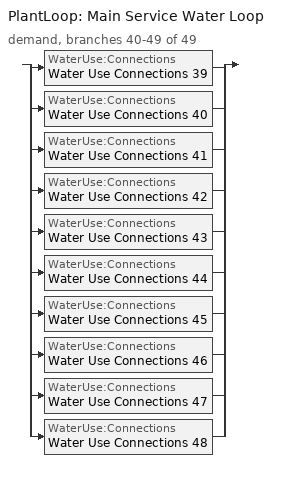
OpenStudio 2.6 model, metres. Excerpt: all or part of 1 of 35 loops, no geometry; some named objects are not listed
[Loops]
PlantLoop 'Main Service Water Loop'
 demand, branches 40-49 of 49: split
  | WaterUse:Connections 'Water Use Connections 39'
  | WaterUse:Connections 'Water Use Connections 40'
  | WaterUse:Connections 'Water Use Connections 41'
  | WaterUse:Connections 'Water Use Connections 42'
  | WaterUse:Connections 'Water Use Connections 43'
  | WaterUse:Connections 'Water Use Connections 44'
  | WaterUse:Connections 'Water Use Connections 45'
  | WaterUse:Connections 'Water Use Connections 46'
  | WaterUse:Connections 'Water Use Connections 47'
  | WaterUse:Connections 'Water Use Connections 48'
[WaterUse:Connections]
Name | Water Use Equipment Name 1
Water Use Connections 39 | Guestroom414 Service Water Use 0.07gal/min
Water Use Connections 40 | Guestroom415_418 Service Water Use 0.27gal/min
Water Use Connections 41 | Guestroom419 Service Water Use 0.07gal/min
Water Use Connections 42 | Guestroom420_423 Service Water Use 0.27gal/min
Water Use Connections 43 | Guestroom424 Service Water Use 0.07gal/min
Water Use Connections 44 | Laundryroomflr1 Service Water Use 0.03gal/min
Water Use Connections 45 | Rearstorageflr1 Service Water Use 0.01gal/min
Water Use Connections 46 | Rearstorageflr2 Service Water Use 0.01gal/min
Water Use Connections 47 | Rearstorageflr3 Service Water Use 0.01gal/min
Water Use Connections 48 | Rearstorageflr4 Service Water Use 0.01gal/min
[WaterUse:Equipment:Definition]
Name | Peak Flow Rate {m3/s} | Target Temperature Schedule | Sensible Fraction Schedule | Latent Fraction Schedule
Guestroom414 Service Water Use Def 0.07gal/min | 4.2106e-06 | Schedule Ruleset 119 | Schedule Ruleset 117 | Schedule Ruleset 118
Guestroom415_418 Service Water Use Def 0.27gal/min | 1.68424e-05 | Schedule Ruleset 122 | Schedule Ruleset 120 | Schedule Ruleset 121
Guestroom419 Service Water Use Def 0.07gal/min | 4.2106e-06 | Schedule Ruleset 125 | Schedule Ruleset 123 | Schedule Ruleset 124
Guestroom420_423 Service Water Use Def 0.27gal/min | 1.68424e-05 | Schedule Ruleset 128 | Schedule Ruleset 126 | Schedule Ruleset 127
Guestroom424 Service Water Use Def 0.07gal/min | 4.2106e-06 | Schedule Ruleset 131 | Schedule Ruleset 129 | Schedule Ruleset 130
Laundryroomflr1 Service Water Use Def 0.03gal/min | 1.57974e-06 | Schedule Ruleset 134 | Schedule Ruleset 132 | Schedule Ruleset 133
Rearstorageflr1 Service Water Use Def 0.01gal/min | 3.24151e-07 | Schedule Ruleset 137 | Schedule Ruleset 135 | Schedule Ruleset 136
Rearstorageflr2 Service Water Use Def 0.01gal/min | 3.24151e-07 | Schedule Ruleset 140 | Schedule Ruleset 138 | Schedule Ruleset 139
Rearstorageflr3 Service Water Use Def 0.01gal/min | 3.24151e-07 | Schedule Ruleset 143 | Schedule Ruleset 141 | Schedule Ruleset 142
Rearstorageflr4 Service Water Use Def 0.01gal/min | 3.24151e-07 | Schedule Ruleset 146 | Schedule Ruleset 144 | Schedule Ruleset 145
[WaterUse:Equipment]
Name | Water Use Equipment Definition | Space | Flow Rate Fraction Schedule
Guestroom414 Service Water Use 0.07gal/min | Guestroom414 Service Water Use Def 0.07gal/min | GuestRoom414 | NECB-F-Service Water Heating
Guestroom415_418 Service Water Use 0.27gal/min | Guestroom415_418 Service Water Use Def 0.27gal/min | GuestRoom415_418 | NECB-F-Service Water Heating
Guestroom419 Service Water Use 0.07gal/min | Guestroom419 Service Water Use Def 0.07gal/min | GuestRoom419 | NECB-F-Service Water Heating
Guestroom420_423 Service Water Use 0.27gal/min | Guestroom420_423 Service Water Use Def 0.27gal/min | GuestRoom420_423 | NECB-F-Service Water Heating
Guestroom424 Service Water Use 0.07gal/min | Guestroom424 Service Water Use Def 0.07gal/min | GuestRoom424 | NECB-F-Service Water Heating
Laundryroomflr1 Service Water Use 0.03gal/min | Laundryroomflr1 Service Water Use Def 0.03gal/min | LaundryRoomFlr1 | NECB-E-Service Water Heating
Rearstorageflr1 Service Water Use 0.01gal/min | Rearstorageflr1 Service Water Use Def 0.01gal/min | RearStorageFlr1 | NECB-E-Service Water Heating
Rearstorageflr2 Service Water Use 0.01gal/min | Rearstorageflr2 Service Water Use Def 0.01gal/min | RearStorageFlr2 | NECB-E-Service Water Heating
Rearstorageflr3 Service Water Use 0.01gal/min | Rearstorageflr3 Service Water Use Def 0.01gal/min | RearStorageFlr3 | NECB-E-Service Water Heating
Rearstorageflr4 Service Water Use 0.01gal/min | Rearstorageflr4 Service Water Use Def 0.01gal/min | RearStorageFlr4 | NECB-E-Service Water Heating
[Schedule:Ruleset]
Name | Default Day Schedule
NECB-E-Service Water Heating | NECB-E-Service Water Heating Default
NECB-F-Service Water Heating | NECB-F-Service Water Heating Default
Schedule Ruleset 117 | Schedule Day 122
Schedule Ruleset 118 | Schedule Day 123
Schedule Ruleset 119 | Schedule Day 124
Schedule Ruleset 120 | Schedule Day 125
Schedule Ruleset 121 | Schedule Day 126
Schedule Ruleset 122 | Schedule Day 127
Schedule Ruleset 123 | Schedule Day 128
Schedule Ruleset 124 | Schedule Day 129
Schedule Ruleset 125 | Schedule Day 130
Schedule Ruleset 126 | Schedule Day 131
Schedule Ruleset 127 | Schedule Day 132
Schedule Ruleset 128 | Schedule Day 133
Schedule Ruleset 129 | Schedule Day 134
Schedule Ruleset 130 | Schedule Day 135
Schedule Ruleset 131 | Schedule Day 136
Schedule Ruleset 132 | Schedule Day 137
Schedule Ruleset 133 | Schedule Day 138
Schedule Ruleset 134 | Schedule Day 139
Schedule Ruleset 135 | Schedule Day 140
Schedule Ruleset 136 | Schedule Day 141
Schedule Ruleset 137 | Schedule Day 142
Schedule Ruleset 138 | Schedule Day 143
Schedule Ruleset 139 | Schedule Day 144
Schedule Ruleset 140 | Schedule Day 145
Schedule Ruleset 141 | Schedule Day 146
Schedule Ruleset 142 | Schedule Day 147
Schedule Ruleset 143 | Schedule Day 148
Schedule Ruleset 144 | Schedule Day 149
Schedule Ruleset 145 | Schedule Day 150
Schedule Ruleset 146 | Schedule Day 151
[Schedule:Day]
NECB-E-Service Water Heating Default; NECB-E-Service Water Heating Default|Wkdy Day: 8, 0, 0.05, 9, 0, 0.1, 10, 0, 0.4, 12, 0, 0.5, 13, 0, 0.7, 14, 0, 0.9, 15, 0, 0.8, 16, 0, 0.7, 17, 0, 0.8, 18, 0, 0.3, 24, 0, 0.05
NECB-E-Service Water Heating Sat Day: 10, 0, 0.05, 12, 0, 0.2, 13, 0, 0.4, 16, 0, 0.2, 24, 0, 0.05
NECB-E-Service Water Heating Sun|Hol Day; Schedule Day 123; Schedule Day 126; Schedule Day 129; Schedule Day 132; Schedule Day 135; Schedule Day 138; Schedule Day 141; Schedule Day 144; Schedule Day 147; Schedule Day 150: 24, 0, 0.05
NECB-F-Service Water Heating Default; NECB-F-Service Water Heating Default|Wkdy Day: 1, 0, 0.5, 2, 0, 0.3, 3, 0, 0.2, 5, 0, 0.1, 6, 0, 0.2, 7, 0, 0.4, 8, 0, 0.6, 9, 0, 0.9, 10, 0, 0.7, 12, 0, 0.5, 13, 0, 0.4, 14, 0, 0.5, 15, 0, 0.4, 19, 0, 0.3, 20, 0, 0.5, 24, 0, 0.7
NECB-F-Service Water Heating Sat Day: 1, 0, 0.5, 2, 0, 0.3, 3, 0, 0.2, 5, 0, 0.1, 6, 0, 0.2, 7, 0, 0.4, 8, 0, 0.5, 9, 0, 0.8, 10, 0, 0.6, 15, 0, 0.5, 16, 0, 0.4, 19, 0, 0.3, 20, 0, 0.5, 24, 0, 0.7
NECB-F-Service Water Heating Sun|Hol Day: 1, 0, 0.5, 2, 0, 0.3, 3, 0, 0.2, 5, 0, 0.1, 6, 0, 0.2, 8, 0, 0.4, 9, 0, 0.6, 10, 0, 0.9, 11, 0, 0.7, 14, 0, 0.5, 15, 0, 0.4, 19, 0, 0.3, 20, 0, 0.4, 24, 0, 0.6
Schedule Day 122; Schedule Day 125; Schedule Day 128; Schedule Day 131; Schedule Day 134; Schedule Day 137; Schedule Day 140; Schedule Day 143; Schedule Day 146; Schedule Day 149: 24, 0, 0.2
Schedule Day 124; Schedule Day 127; Schedule Day 130; Schedule Day 133; Schedule Day 136; Schedule Day 139; Schedule Day 142; Schedule Day 145; Schedule Day 148; Schedule Day 151: 24, 0, 60
[Schedule:Rule] Date Specification Type=DateRange; Start Month=1; Start Day=1; End Month=12; End Day=31
Name | Schedule Ruleset | Rule Order | Day Schedule | Apply Monday | Apply Tuesday | Apply Wednesday | Apply Thursday | Apply Friday | Apply Saturday | Apply Sunday
Schedule Rule 101 | NECB-E-Service Water Heating | 2 | NECB-E-Service Water Heating Default|Wkdy Day | Yes | Yes | Yes | Yes | Yes
Schedule Rule 102 | NECB-E-Service Water Heating | 1 | NECB-E-Service Water Heating Sat Day |  |  |  |  |  | Yes
Schedule Rule 103 | NECB-E-Service Water Heating | 0 | NECB-E-Service Water Heating Sun|Hol Day |  |  |  |  |  |  | Yes
Schedule Rule 104 | NECB-F-Service Water Heating | 2 | NECB-F-Service Water Heating Default|Wkdy Day | Yes | Yes | Yes | Yes | Yes
Schedule Rule 105 | NECB-F-Service Water Heating | 1 | NECB-F-Service Water Heating Sat Day |  |  |  |  |  | Yes
Schedule Rule 106 | NECB-F-Service Water Heating | 0 | NECB-F-Service Water Heating Sun|Hol Day |  |  |  |  |  |  | Yes
